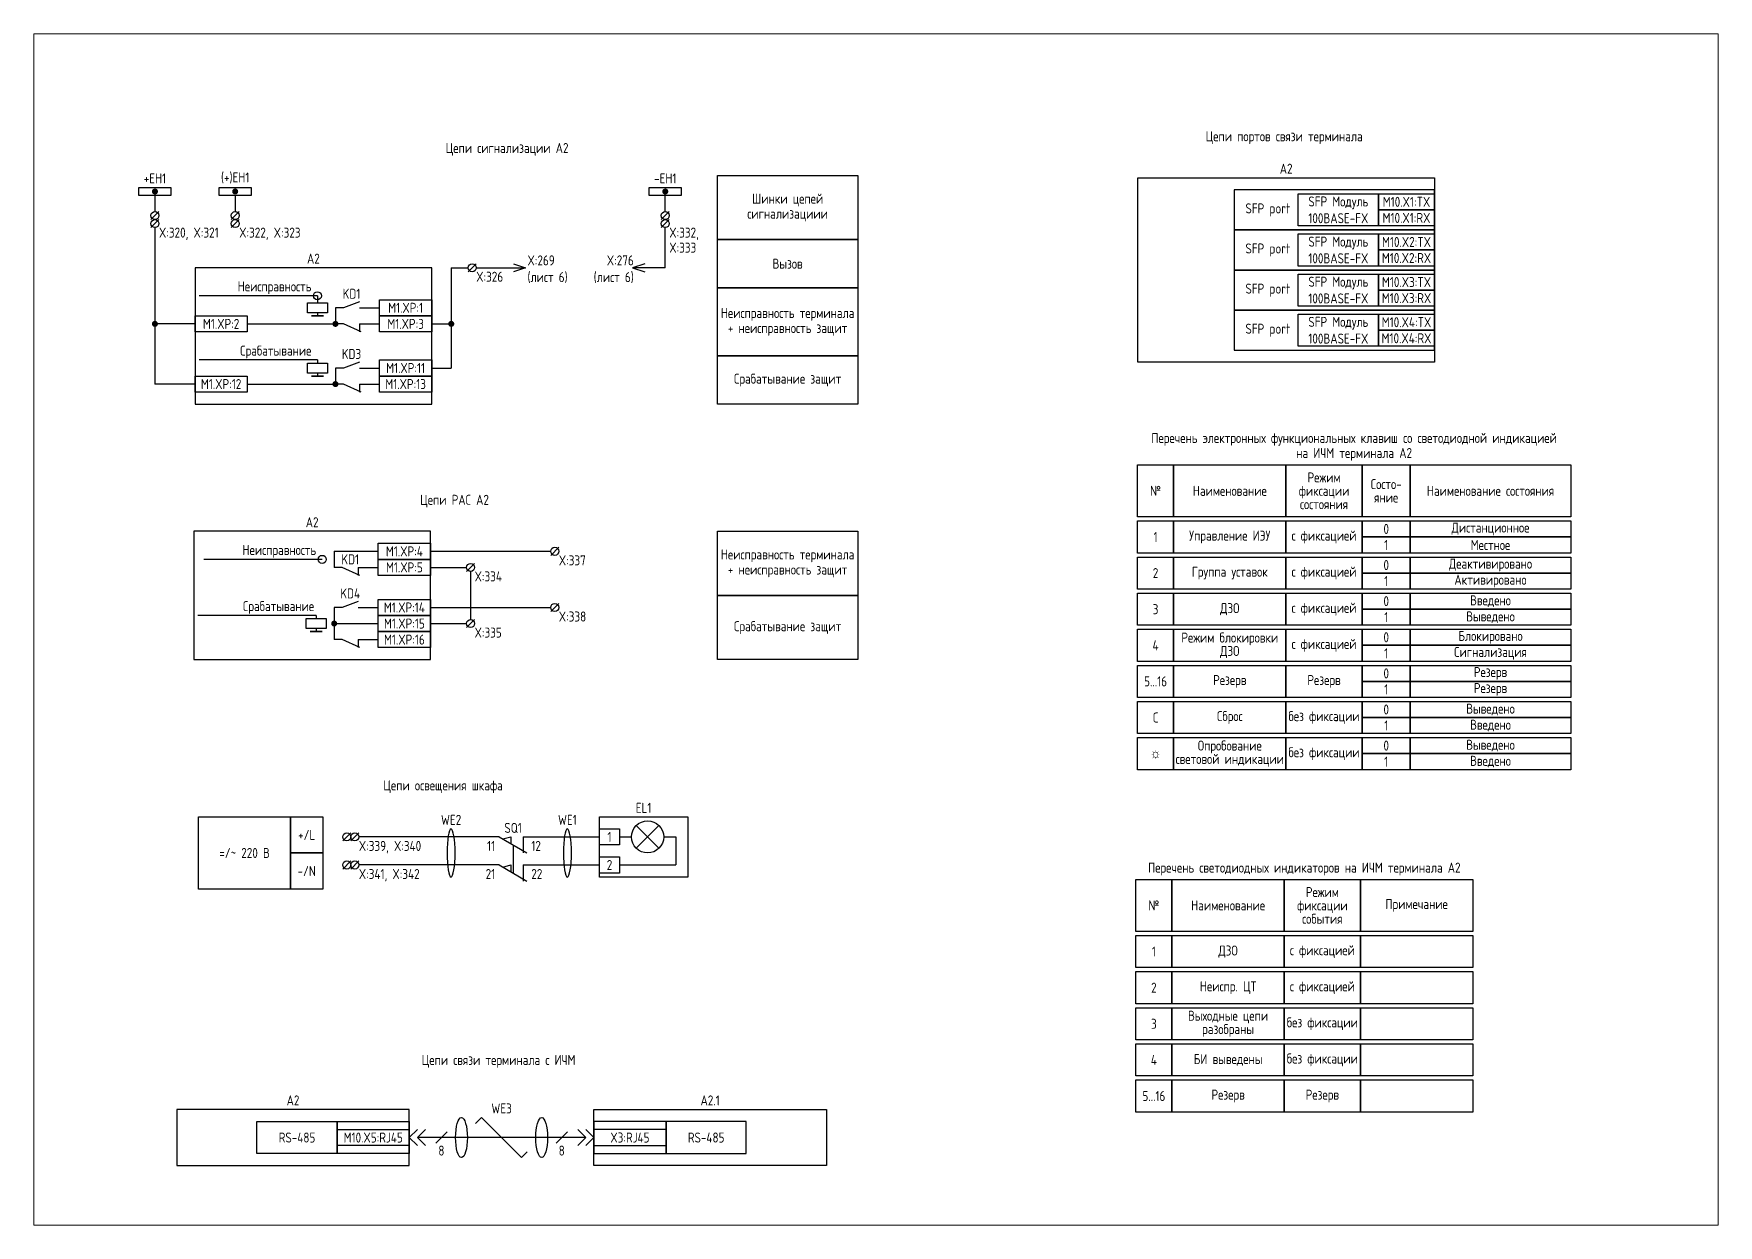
# Paper-space layout 'Лист9' of a CAD drawing. Header units: millimetres, sheet in inches. Extents: x 219.3 to 242.9, y 96.7 to 113.3.
# The model-space entities are those that its viewports show. They can reach past a viewport. Long polylines and large blocks are cut down to what shows.
import ezdxf

# ---------------------------------------------------------------- set-up
doc = ezdxf.new("R2010")
doc.units = ezdxf.units.MM
doc.styles.add('Gost type A_2.5', font='GOST_A.TTF', dxfattribs={"height": 2.5})
doc.styles.add('Gost_type_A', font='GOST_A.TTF')

# ---------------------------------------------------------------- blocks, each defined once
blk = doc.blocks.new('POINT')
at = {"const_width": 0.75}
blk.add_lwpolyline([(-0.375, 0, 1), (0.375, 0, 1)], format="xyb", close=True, dxfattribs=at)
blk = doc.blocks.new('Шинка')
blk.add_lwpolyline([(-4, 1), (4, 1), (4, -1), (-4, -1)], close=True)
blk.add_blockref('POINT', (0, 0))

msp = doc.modelspace()

# ---------------------------------------------------------------- linework, layer by layer
for p, q in [((3390.23, 257.67), (3390.23, 252.67)), ((3410.23, 256.67), (3410.23, 252.67)), ((3517.46, 252.67), (3517.46, 257.67)), ((3391.23, 252.67), (3389.23, 250.67)), ((3411.23, 252.67), (3409.23, 250.67)), ((3518.46, 252.67), (3516.46, 250.67)), ((3391.23, 250.67), (3389.23, 248.67)), ((3390.23, 248.67), (3390.23, 209.67)), ((3411.23, 250.67), (3409.23, 248.67)), ((3518.46, 250.67), (3516.46, 248.67)), ((3517.46, 250.67), (3517.46, 250.68)), ((3517.46, 250.67), (3517.46, 250.68)), ((3517.46, 238.67), (3517.46, 248.67)), ((3470.32, 239.67), (3468.32, 237.67)), ((3464.11, 238.67), (3468.32, 238.67)), ((3464.11, 238.67), (3464.11, 213.67)), ((3470.32, 238.67), (3482.65, 238.67)), ((3517.46, 238.67), (3509.33, 238.67)), ((3430.73, 231.67), (3401.23, 231.67)), ((3430.73, 231.67), (3430.73, 229.92)), ((3430.73, 227.42), (3430.73, 226.67)), ((3400.23, 224.67), (3390.23, 224.67)), ((3441.23, 224.67), (3441.23, 222.67)), ((3459.23, 224.67), (3464.11, 224.67)), ((3430.73, 215.67), (3401.23, 215.67)), ((3430.73, 215.67), (3430.73, 214.92)), ((3430.73, 212.42), (3430.73, 211.67)), ((3459.23, 213.67), (3464.11, 213.67)), ((3400.23, 209.67), (3390.23, 209.67)), ((3441.23, 209.67), (3441.23, 207.67)), ((3490.92, 168.98), (3488.92, 166.98)), ((3431.92, 165.98), (3402.42, 165.98)), ((3434.92, 167.98), (3434.92, 163.98)), ((3440.92, 163.98), (3440.92, 161.98)), ((3458.92, 167.98), (3488.92, 167.98)), ((3458.92, 163.98), (3467.92, 163.98)), ((3469.92, 164.98), (3467.92, 162.98)), ((3468.92, 162.98), (3468.92, 150.98)), ((3430.42, 151.98), (3400.92, 151.98)), ((3430.42, 151.98), (3430.42, 151.23)), ((3458.92, 153.98), (3488.92, 153.98)), ((3490.92, 154.98), (3488.92, 152.98)), ((3430.42, 148.73), (3430.42, 147.98)), ((3458.92, 149.98), (3467.92, 149.98)), ((3469.92, 150.98), (3467.92, 148.98)), ((3440.92, 145.98), (3440.92, 143.98)), ((3439.06, 97.8), (3437.06, 95.8)), ((3441.06, 97.8), (3439.06, 95.8)), ((3476.06, 96.8), (3441.07, 96.8)), ((3476.06, 96.8), (3482.98, 92.8)), ((3476.92, 96.3), (3478.92, 96.8)), ((3478.92, 96.8), (3478.92, 95.15)), ((3482.06, 96.8), (3482.06, 92.8)), ((3482.06, 96.8), (3501.06, 96.8)), ((3506.06, 96.8), (3509.06, 96.8)), ((3510.23, 99.63), (3515.89, 93.97)), ((3515.89, 99.63), (3510.23, 93.97)), ((3517.06, 96.8), (3520.06, 96.8)), ((3520.06, 96.8), (3520.06, 89.8)), ((3439.06, 90.8), (3437.06, 88.8)), ((3441.06, 90.8), (3439.06, 88.8)), ((3476.06, 89.8), (3441.07, 89.8)), ((3476.06, 89.8), (3482.98, 85.8)), ((3476.92, 89.3), (3478.92, 89.8)), ((3478.92, 89.8), (3478.92, 88.15)), ((3482.06, 89.8), (3482.06, 85.8)), ((3482.06, 89.8), (3501.06, 89.8)), ((3506.06, 89.8), (3520.06, 89.8)), ((3470.18, 25.41), (3471.65, 26.87)), ((3471.65, 26.87), (3481.65, 16.87)), ((3453.65, 21.87), (3455.65, 23.87)), ((3453.65, 21.87), (3455.65, 23.87)), ((3453.65, 21.87), (3455.65, 19.87)), ((3453.65, 21.87), (3455.65, 19.87)), ((3455.65, 21.87), (3457.65, 23.87)), ((3455.65, 21.87), (3457.65, 23.87)), ((3497.65, 21.87), (3455.65, 21.87)), ((3455.65, 21.87), (3457.65, 19.87)), ((3455.65, 21.87), (3457.65, 19.87)), ((3463.06, 23.29), (3460.24, 20.46)), ((3493.06, 23.29), (3490.24, 20.46)), ((3497.65, 21.87), (3495.65, 23.87)), ((3497.65, 21.87), (3495.65, 23.87)), ((3497.65, 21.87), (3495.65, 19.87)), ((3497.65, 21.87), (3495.65, 19.87)), ((3499.65, 21.87), (3497.65, 23.87)), ((3499.65, 21.87), (3497.65, 23.87)), ((3499.65, 21.87), (3497.65, 19.87)), ((3499.65, 21.87), (3497.65, 19.87)), ((3481.65, 16.87), (3483.06, 18.29))]:
    msp.add_line(p, q)
at = {"ltscale": 1.08}
for p, q in [((3437.23, 228.67), (3435.23, 228.67)), ((3435.23, 228.67), (3435.23, 224.67)), ((3441.23, 228.67), (3446.23, 228.67)), ((3413.23, 224.67), (3435.23, 224.67)), ((3437.23, 224.67), (3435.23, 224.67)), ((3441.23, 224.67), (3446.23, 224.67)), ((3437.23, 213.67), (3435.23, 213.67)), ((3435.23, 213.67), (3435.23, 209.67)), ((3441.23, 213.67), (3446.23, 213.67)), ((3413.23, 209.67), (3435.23, 209.67)), ((3437.23, 209.67), (3435.23, 209.67)), ((3441.23, 209.67), (3446.23, 209.67)), ((3434.92, 167.98), (3445.92, 167.98)), ((3436.92, 163.98), (3434.92, 163.98)), ((3440.92, 163.98), (3445.92, 163.98)), ((3436.92, 153.98), (3434.92, 153.98)), ((3434.92, 153.98), (3434.92, 145.98)), ((3440.92, 153.98), (3445.92, 153.98)), ((3434.92, 149.98), (3445.92, 149.98)), ((3436.92, 145.98), (3434.92, 145.98)), ((3440.92, 145.98), (3445.92, 145.98))]:
    msp.add_line(p, q, dxfattribs=at)
at = {"ltscale": 4.32}
for p, q in [((3441.23, 230.17), (3437.23, 228.67)), ((3441.62, 222.67), (3437.23, 224.67)), ((3441.23, 215.17), (3437.23, 213.67)), ((3441.62, 207.67), (3437.23, 209.67)), ((3441.31, 161.98), (3436.92, 163.98)), ((3440.92, 155.48), (3436.92, 153.98)), ((3441.31, 143.98), (3436.92, 145.98))]:
    msp.add_line(p, q, dxfattribs=at)
at = {"ltscale": 0.5}
msp.add_line((3479.52, 94.8), (3479.52, 87.8), dxfattribs=at)
for points in [[(3565.46, 245.67), (3530.46, 245.67), (3530.46, 261.67), (3565.46, 261.67)], [(3635.26, 261.09), (3709.26, 261.09), (3709.26, 215.09), (3635.26, 215.09)], [(3659.26, 248.09), (3709.26, 248.09), (3709.26, 258.09), (3659.26, 258.09)], [(3675.26, 257.09), (3695.26, 257.09), (3695.26, 249.09), (3675.26, 249.09)], [(3695.26, 257.09), (3709.26, 257.09), (3709.26, 253.09), (3695.26, 253.09)], [(3695.26, 253.09), (3709.26, 253.09), (3709.26, 249.09), (3695.26, 249.09)], [(3659.26, 238.09), (3709.26, 238.09), (3709.26, 248.09), (3659.26, 248.09)], [(3565.46, 233.67), (3530.46, 233.67), (3530.46, 245.67), (3565.46, 245.67)], [(3675.26, 247.09), (3695.26, 247.09), (3695.26, 239.09), (3675.26, 239.09)], [(3695.26, 247.09), (3709.26, 247.09), (3709.26, 243.09), (3695.26, 243.09)], [(3695.26, 243.09), (3709.26, 243.09), (3709.26, 239.09), (3695.26, 239.09)], [(3400.23, 204.67), (3459.23, 204.67), (3459.23, 238.67), (3400.23, 238.67)], [(3659.26, 228.09), (3709.26, 228.09), (3709.26, 238.09), (3659.26, 238.09)], [(3675.26, 237.09), (3695.26, 237.09), (3695.26, 229.09), (3675.26, 229.09)], [(3695.26, 237.09), (3709.26, 237.09), (3709.26, 233.09), (3695.26, 233.09)], [(3565.46, 216.67), (3530.46, 216.67), (3530.46, 233.67), (3565.46, 233.67)], [(3695.26, 233.09), (3709.26, 233.09), (3709.26, 229.09), (3695.26, 229.09)], [(3433.23, 229.92), (3433.23, 227.42), (3428.23, 227.42), (3428.23, 229.92)], [(3446.23, 230.67), (3459.23, 230.67), (3459.23, 226.67), (3446.23, 226.67)], [(3659.26, 218.09), (3709.26, 218.09), (3709.26, 228.09), (3659.26, 228.09)], [(3675.26, 227.09), (3695.26, 227.09), (3695.26, 219.09), (3675.26, 219.09)], [(3695.26, 227.09), (3709.26, 227.09), (3709.26, 223.09), (3695.26, 223.09)], [(3400.23, 226.67), (3413.23, 226.67), (3413.23, 222.67), (3400.23, 222.67)], [(3432.23, 226.67), (3429.23, 226.67)], [(3446.23, 226.67), (3459.23, 226.67), (3459.23, 222.67), (3446.23, 222.67)], [(3695.26, 223.09), (3709.26, 223.09), (3709.26, 219.09), (3695.26, 219.09)], [(3433.23, 214.92), (3433.23, 212.42), (3428.23, 212.42), (3428.23, 214.92)], [(3446.23, 215.67), (3459.23, 215.67), (3459.23, 211.67), (3446.23, 211.67)], [(3565.46, 204.67), (3530.46, 204.67), (3530.46, 216.67), (3565.46, 216.67)], [(3400.23, 211.67), (3413.23, 211.67), (3413.23, 207.67), (3400.23, 207.67)], [(3432.23, 211.67), (3429.23, 211.67)], [(3446.23, 211.67), (3459.23, 211.67), (3459.23, 207.67), (3446.23, 207.67)], [(3635.2, 189.56), (3644.2, 189.56), (3644.2, 176.56), (3635.2, 176.56)], [(3644.2, 189.56), (3672.2, 189.56), (3672.2, 176.56), (3644.2, 176.56)], [(3672.2, 189.56), (3691.2, 189.56), (3691.2, 176.56), (3672.2, 176.56)], [(3691.2, 189.56), (3703.2, 189.56), (3703.2, 176.56), (3691.2, 176.56)], [(3703.2, 189.56), (3743.2, 189.56), (3743.2, 176.56), (3703.2, 176.56)], [(3399.92, 140.98), (3458.92, 140.98), (3458.92, 172.98), (3399.92, 172.98)], [(3565.46, 156.98), (3530.46, 156.98), (3530.46, 172.98), (3565.46, 172.98)], [(3635.2, 175.56), (3644.2, 175.56), (3644.2, 167.56), (3635.2, 167.56)], [(3644.2, 175.56), (3672.2, 175.56), (3672.2, 167.56), (3644.2, 167.56)], [(3672.2, 175.56), (3691.2, 175.56), (3691.2, 167.56), (3672.2, 167.56)], [(3691.2, 175.56), (3703.2, 175.56), (3703.2, 171.56), (3691.2, 171.56)], [(3703.2, 175.56), (3743.2, 175.56), (3743.2, 171.56), (3703.2, 171.56)], [(3445.92, 169.98), (3458.92, 169.98), (3458.92, 165.98), (3445.92, 165.98)], [(3691.2, 171.56), (3703.2, 171.56), (3703.2, 167.56), (3691.2, 167.56)], [(3703.2, 171.56), (3743.2, 171.56), (3743.2, 167.56), (3703.2, 167.56)], [(3445.92, 165.98), (3458.92, 165.98), (3458.92, 161.98), (3445.92, 161.98)], [(3635.2, 166.56), (3644.2, 166.56), (3644.2, 158.56), (3635.2, 158.56)], [(3644.2, 166.56), (3672.2, 166.56), (3672.2, 158.56), (3644.2, 158.56)], [(3672.2, 166.56), (3691.2, 166.56), (3691.2, 158.56), (3672.2, 158.56)], [(3691.2, 166.56), (3703.2, 166.56), (3703.2, 162.56), (3691.2, 162.56)], [(3703.2, 166.56), (3743.2, 166.56), (3743.2, 162.56), (3703.2, 162.56)], [(3691.2, 162.56), (3703.2, 162.56), (3703.2, 158.56), (3691.2, 158.56)], [(3703.2, 162.56), (3743.2, 162.56), (3743.2, 158.56), (3703.2, 158.56)], [(3445.92, 155.98), (3458.92, 155.98), (3458.92, 151.98), (3445.92, 151.98)], [(3565.46, 140.98), (3530.46, 140.98), (3530.46, 156.98), (3565.46, 156.98)], [(3635.2, 157.56), (3644.2, 157.56), (3644.2, 149.56), (3635.2, 149.56)], [(3635.2, 157.56), (3644.2, 157.56), (3644.2, 149.56), (3635.2, 149.56)], [(3644.2, 157.56), (3672.2, 157.56), (3672.2, 149.56), (3644.2, 149.56)], [(3672.2, 157.56), (3691.2, 157.56), (3691.2, 149.56), (3672.2, 149.56)], [(3691.2, 157.56), (3703.2, 157.56), (3703.2, 153.56), (3691.2, 153.56)], [(3703.2, 157.56), (3743.2, 157.56), (3743.2, 153.56), (3703.2, 153.56)], [(3432.92, 151.23), (3432.92, 148.73), (3427.92, 148.73), (3427.92, 151.23)], [(3445.92, 151.98), (3458.92, 151.98), (3458.92, 147.98), (3445.92, 147.98)], [(3691.2, 153.56), (3703.2, 153.56), (3703.2, 149.56), (3691.2, 149.56)], [(3703.2, 153.56), (3743.2, 153.56), (3743.2, 149.56), (3703.2, 149.56)], [(3431.92, 147.98), (3428.92, 147.98)], [(3445.92, 147.98), (3458.92, 147.98), (3458.92, 143.98), (3445.92, 143.98)], [(3635.2, 148.56), (3644.2, 148.56), (3644.2, 140.56), (3635.2, 140.56)], [(3644.2, 148.56), (3672.2, 148.56), (3672.2, 140.56), (3644.2, 140.56)], [(3672.2, 148.56), (3691.2, 148.56), (3691.2, 140.56), (3672.2, 140.56)], [(3691.2, 148.56), (3703.2, 148.56), (3703.2, 144.56), (3691.2, 144.56)], [(3703.2, 148.56), (3743.2, 148.56), (3743.2, 144.56), (3703.2, 144.56)], [(3691.2, 144.56), (3703.2, 144.56), (3703.2, 140.56), (3691.2, 140.56)], [(3703.2, 144.56), (3743.2, 144.56), (3743.2, 140.56), (3703.2, 140.56)], [(3635.2, 139.56), (3644.2, 139.56), (3644.2, 131.56), (3635.2, 131.56)], [(3644.2, 139.56), (3672.2, 139.56), (3672.2, 131.56), (3644.2, 131.56)], [(3672.2, 139.56), (3691.2, 139.56), (3691.2, 131.56), (3672.2, 131.56)], [(3691.2, 139.56), (3703.2, 139.56), (3703.2, 135.56), (3691.2, 135.56)], [(3703.2, 139.56), (3743.2, 139.56), (3743.2, 135.56), (3703.2, 135.56)], [(3691.2, 135.56), (3703.2, 135.56), (3703.2, 131.56), (3691.2, 131.56)], [(3703.2, 135.56), (3743.2, 135.56), (3743.2, 131.56), (3703.2, 131.56)], [(3635.2, 130.56), (3644.2, 130.56), (3644.2, 122.56), (3635.2, 122.56)], [(3644.2, 130.56), (3672.2, 130.56), (3672.2, 122.56), (3644.2, 122.56)], [(3672.2, 130.56), (3691.2, 130.56), (3691.2, 122.56), (3672.2, 122.56)], [(3691.2, 130.56), (3703.2, 130.56), (3703.2, 126.56), (3691.2, 126.56)], [(3703.2, 130.56), (3743.2, 130.56), (3743.2, 126.56), (3703.2, 126.56)], [(3691.2, 126.56), (3703.2, 126.56), (3703.2, 122.56), (3691.2, 122.56)], [(3703.2, 126.56), (3743.2, 126.56), (3743.2, 122.56), (3703.2, 122.56)], [(3635.2, 121.56), (3644.2, 121.56), (3644.2, 113.56), (3635.2, 113.56)], [(3644.2, 121.56), (3672.2, 121.56), (3672.2, 113.56), (3644.2, 113.56)], [(3672.2, 121.56), (3691.2, 121.56), (3691.2, 113.56), (3672.2, 113.56)], [(3691.2, 121.56), (3703.2, 121.56), (3703.2, 117.56), (3691.2, 117.56)], [(3703.2, 121.56), (3743.2, 121.56), (3743.2, 117.56), (3703.2, 117.56)], [(3691.2, 117.56), (3703.2, 117.56), (3703.2, 113.56), (3691.2, 113.56)], [(3703.2, 117.56), (3743.2, 117.56), (3743.2, 113.56), (3703.2, 113.56)], [(3424.06, 83.8), (3401.06, 83.8), (3401.06, 101.8), (3424.06, 101.8)], [(3432.06, 92.8), (3424.06, 92.8), (3424.06, 101.8), (3432.06, 101.8)], [(3501.06, 101.8), (3523.06, 101.8), (3523.06, 86.8), (3501.06, 86.8)], [(3501.06, 98.8), (3506.06, 98.8), (3506.06, 94.8), (3501.06, 94.8)], [(3432.06, 83.8), (3424.06, 83.8), (3424.06, 92.8), (3432.06, 92.8)], [(3501.06, 91.8), (3506.06, 91.8), (3506.06, 87.8), (3501.06, 87.8)], [(3634.78, 86.22), (3643.78, 86.22), (3643.78, 73.22), (3634.78, 73.22)], [(3643.78, 86.22), (3671.78, 86.22), (3671.78, 73.22), (3643.78, 73.22)], [(3671.78, 86.22), (3690.78, 86.22), (3690.78, 73.22), (3671.78, 73.22)], [(3690.78, 86.22), (3718.78, 86.22), (3718.78, 73.22), (3690.78, 73.22)], [(3634.78, 72.22), (3643.78, 72.22), (3643.78, 64.22), (3634.78, 64.22)], [(3643.78, 72.22), (3671.78, 72.22), (3671.78, 64.22), (3643.78, 64.22)], [(3671.78, 72.22), (3690.78, 72.22), (3690.78, 64.22), (3671.78, 64.22)], [(3690.78, 72.22), (3718.78, 72.22), (3718.78, 64.22), (3690.78, 64.22)], [(3634.78, 63.22), (3643.78, 63.22), (3643.78, 55.22), (3634.78, 55.22)], [(3643.78, 63.22), (3671.78, 63.22), (3671.78, 55.22), (3643.78, 55.22)], [(3671.78, 63.22), (3690.78, 63.22), (3690.78, 55.22), (3671.78, 55.22)], [(3690.78, 63.22), (3718.78, 63.22), (3718.78, 55.22), (3690.78, 55.22)], [(3634.78, 54.22), (3643.78, 54.22), (3643.78, 46.22), (3634.78, 46.22)], [(3643.78, 54.22), (3671.78, 54.22), (3671.78, 46.22), (3643.78, 46.22)], [(3671.78, 54.22), (3690.78, 54.22), (3690.78, 46.22), (3671.78, 46.22)], [(3690.78, 54.22), (3718.78, 54.22), (3718.78, 46.22), (3690.78, 46.22)], [(3634.78, 45.22), (3643.78, 45.22), (3643.78, 37.22), (3634.78, 37.22)], [(3643.78, 45.22), (3671.78, 45.22), (3671.78, 37.22), (3643.78, 37.22)], [(3671.78, 45.22), (3690.78, 45.22), (3690.78, 37.22), (3671.78, 37.22)], [(3690.78, 45.22), (3718.78, 45.22), (3718.78, 37.22), (3690.78, 37.22)], [(3634.78, 36.22), (3643.78, 36.22), (3643.78, 28.22), (3634.78, 28.22)], [(3643.78, 36.22), (3671.78, 36.22), (3671.78, 28.22), (3643.78, 28.22)], [(3671.78, 36.22), (3690.78, 36.22), (3690.78, 28.22), (3671.78, 28.22)], [(3690.78, 36.22), (3718.78, 36.22), (3718.78, 28.22), (3690.78, 28.22)], [(3395.65, 14.87), (3453.65, 14.87), (3453.65, 28.87), (3395.65, 28.87)], [(3415.65, 25.87), (3435.65, 25.87), (3435.65, 17.87), (3415.65, 17.87)], [(3435.65, 25.87), (3453.65, 25.87), (3453.65, 17.87), (3435.65, 17.87)], [(3557.65, 14.87), (3499.65, 14.87), (3499.65, 28.87), (3557.65, 28.87)], [(3517.65, 25.87), (3499.65, 25.87), (3499.65, 17.87), (3517.65, 17.87)], [(3537.65, 25.87), (3517.65, 25.87), (3517.65, 17.87), (3537.65, 17.87)], [(3435.65, 23.87), (3453.65, 23.87), (3453.65, 19.87), (3435.65, 19.87)], [(3517.65, 23.87), (3499.65, 23.87), (3499.65, 19.87), (3517.65, 19.87)]]:
    msp.add_lwpolyline(points, close=True)
for points in [[(3479.65, 239.67), (3482.65, 238.67), (3479.65, 237.67)], [(3512.33, 239.67), (3509.33, 238.67), (3512.33, 237.67)]]:
    msp.add_lwpolyline(points)
for centre, radius in [((3390.23, 251.67), 1), ((3410.23, 251.67), 1), ((3517.46, 251.67), 1), ((3390.23, 249.67), 1), ((3410.23, 249.67), 1), ((3517.46, 249.67), 1), ((3469.32, 238.67), 1), ((3430.73, 231.67), 1), ((3489.92, 167.98), 1), ((3431.92, 165.98), 1), ((3468.92, 163.98), 1), ((3489.92, 153.98), 1), ((3468.92, 149.98), 1), ((3513.06, 96.8), 4), ((3438.06, 96.8), 1), ((3440.06, 96.8), 1), ((3438.06, 89.8), 1), ((3440.06, 89.8), 1)]:
    msp.add_circle(centre, radius)
at = {"extrusion": (0, 0, -1)}
for centre in [(3464.06, 92.8), (3493.06, 92.8)]:
    msp.add_ellipse(centre, major_axis=(0, -6), ratio=0.166667, dxfattribs=at)
for centre in [(3466.65, 21.87), (3486.65, 21.87)]:
    msp.add_ellipse(centre, major_axis=(0, -5), ratio=0.293778)

# ---------------------------------------------------------------- block references
for name, p in [('Шинка', (3390.23, 257.67)), ('Шинка', (3410.23, 257.67)), ('Шинка', (3517.46, 257.67)), ('POINT', (3390.23, 224.67)), ('POINT', (3435.23, 224.67)), ('POINT', (3464.11, 224.67)), ('POINT', (3435.23, 209.67)), ('POINT', (3434.92, 149.98))]:
    msp.add_blockref(name, p)

# ---------------------------------------------------------------- texts
at = {"char_height": 2.5}
for s, insert, width, attachment_point, line_spacing_factor, style in [('Цепи сигнализации А2', (3478.02, 268.17), 197.5, 5, 0.9, 'Gost_type_A'), ('Цепи портов связи терминала', (3671.76, 271.09), 197, 5, 0.9, 'Gost_type_A'), ('A2', (3672.26, 262.09), 74.0002, 8, 0.9, 'Gost_type_A'), ('Шинки цепей сигнализациии', (3547.96, 253.67), 35, 5, 0.9, 'Gost_type_A'), ('X:320, X:321', (3391.23, 248.67), 16, 1, 0.9, 'Gost_type_A'), ('X:322, X:323', (3411.23, 248.67), 16, 1, 0.9, 'Gost_type_A'), ('X:332,\\PX:333', (3518.46, 248.67), 16, 1, 0.9, 'Gost_type_A'), ('A2', (3429.73, 239.67), 59, 8, 0.9, 'Gost_type_A'), ('Вызов', (3547.96, 239.67), 35, 5, 0.9, 'Gost_type_A'), ('Неисправность', (3429.23, 233.67), 37, 6, 0.8, 'Gost_type_A'), ('Неисправность терминала + неисправность защит', (3547.96, 225.17), 35, 5, 0.9, 'Gost_type_A'), ('Срабатывание защит', (3547.96, 210.67), 35, 5, 0.9, 'Gost_type_A'), ('Перечень электронных функциональных клавиш со светодиодной индикацией\\Pна ИЧМ терминала А2', (3689.2, 190.56), 108, 8, 0.9, 'Gost_type_A'), ('Режим\\Pфиксации состояния', (3681.7, 183.06), 19, 5, 0.8, 'Gost_type_A'), ('Состо- яние', (3697.2, 183.06), 12, 5, 0.8, 'Gost_type_A'), ('Цепи РАС А2', (3464.92, 180.48), 191.9988, 5, 0.9, 'Gost_type_A'), ('№ ', (3639.7, 183.06), 9, 5, 0.8, 'Gost_type_A'), ('Наименование ', (3658.2, 183.06), 28, 5, 0.8, 'Gost_type_A'), ('Наименование состояния ', (3723.2, 183.06), 40, 5, 0.8, 'Gost_type_A'), ('A2', (3429.42, 173.98), 59, 8, 0.9, 'Gost_type_A'), ('1', (3639.7, 171.56), 9, 5, 0.8, 'Gost_type_A'), ('Управление ИЭУ', (3658.2, 171.56), 28, 5, 0.8, 'Gost_type_A'), ('с фиксацией', (3681.7, 171.56), 19, 5, 0.8, 'Gost_type_A'), ('0', (3697.2, 173.56), 12, 5, 0.8, 'Gost_type_A'), ('Дистанционное', (3723.2, 173.56), 40, 5, 0.8, 'Gost_type_A'), ('Неисправность', (3430.42, 167.98), 37, 6, 0.8, 'Gost_type_A'), ('Неисправность терминала + неисправность защит', (3547.96, 164.98), 35, 5, 0.9, 'Gost_type_A'), ('1', (3697.2, 169.56), 12, 5, 0.8, 'Gost_type_A'), ('Местное', (3723.2, 169.56), 40, 5, 0.8, 'Gost_type_A'), ('X:337', (3490.92, 166.98), 8, 1, 0.9, 'Gost_type_A'), ('2', (3639.7, 162.56), 9, 5, 0.8, 'Gost_type_A'), ('Группа уставок', (3658.2, 162.56), 28, 5, 0.8, 'Gost_type_A'), ('с фиксацией', (3681.7, 162.56), 19, 5, 0.8, 'Gost_type_A'), ('0', (3697.2, 164.56), 12, 5, 0.8, 'Gost_type_A'), ('Деактивировано', (3723.2, 164.56), 40, 5, 0.8, 'Gost_type_A'), ('X:334', (3469.92, 162.98), 8, 1, 0.9, 'Gost_type_A'), ('1', (3697.2, 160.56), 12, 5, 0.8, 'Gost_type_A'), ('Активировано', (3723.2, 160.56), 40, 5, 0.8, 'Gost_type_A'), ('0', (3697.2, 155.56), 12, 5, 0.8, 'Gost_type_A'), ('Введено', (3723.2, 155.56), 40, 5, 0.8, 'Gost_type_A'), ('X:338', (3490.92, 152.98), 8, 1, 0.9, 'Gost_type_A'), ('3', (3639.7, 153.56), 9, 5, 0.8, 'Gost_type_A'), ('ДЗО', (3658.2, 153.56), 28, 5, 0.8, 'Gost type A_2.5'), ('с фиксацией', (3681.7, 153.56), 19, 5, 0.8, 'Gost_type_A'), ('1', (3697.2, 151.56), 12, 5, 0.8, 'Gost_type_A'), ('Выведено', (3723.2, 151.56), 40, 5, 0.8, 'Gost_type_A'), ('X:335', (3469.92, 148.98), 8, 1, 0.9, 'Gost_type_A'), ('Срабатывание защит', (3547.96, 148.98), 35, 5, 0.9, 'Gost_type_A'), ('Режим блокировки ДЗО', (3658.2, 144.56), 28, 5, 0.8, 'Gost type A_2.5'), ('0', (3697.2, 146.56), 12, 5, 0.8, 'Gost_type_A'), ('Блокировано', (3723.2, 146.56), 40, 5, 0.8, 'Gost_type_A'), ('4', (3639.7, 144.56), 9, 5, 0.8, 'Gost_type_A'), ('с фиксацией', (3681.7, 144.56), 19, 5, 0.8, 'Gost_type_A'), ('1', (3697.2, 142.56), 12, 5, 0.8, 'Gost_type_A'), ('Сигнализация', (3723.2, 142.56), 40, 5, 0.8, 'Gost_type_A'), ('0', (3697.2, 137.56), 12, 5, 0.8, 'Gost_type_A'), ('Резерв', (3723.2, 137.56), 40, 5, 0.8, 'Gost_type_A'), ('5...16', (3639.7, 135.56), 9, 5, 0.8, 'Gost_type_A'), ('Резерв', (3658.2, 135.56), 28, 5, 0.8, 'Gost_type_A'), ('Резерв', (3681.7, 135.56), 19, 5, 0.8, 'Gost_type_A'), ('1', (3697.2, 133.56), 12, 5, 0.8, 'Gost_type_A'), ('Резерв', (3723.2, 133.56), 40, 5, 0.8, 'Gost_type_A'), ('C', (3639.7, 126.56), 9, 5, 0.8, 'Gost_type_A'), ('Сброс', (3658.2, 126.56), 28, 5, 0.8, 'Gost_type_A'), ('без фиксации', (3681.7, 126.56), 19, 5, 0.8, 'Gost_type_A'), ('0', (3697.2, 128.56), 12, 5, 0.8, 'Gost_type_A'), ('Выведено', (3723.2, 128.56), 40, 5, 0.8, 'Gost_type_A'), ('Введено', (3723.2, 124.56), 40, 5, 0.8, 'Gost_type_A'), ('1', (3697.2, 124.56), 12, 5, 0.8, 'Gost_type_A'), ('☼', (3639.7, 117.56), 9, 5, 0.8, 'Gost_type_A'), ('Опробование световой индикации', (3658.2, 117.56), 28, 5, 0.8, 'Gost_type_A'), ('без фиксации', (3681.7, 117.56), 19, 5, 0.8, 'Gost_type_A'), ('0', (3697.2, 119.56), 12, 5, 0.8, 'Gost_type_A'), ('Выведено', (3723.2, 119.56), 40, 5, 0.8, 'Gost_type_A'), ('1', (3697.2, 115.56), 12, 5, 0.8, 'Gost_type_A'), ('Введено', (3723.2, 115.56), 40, 5, 0.8, 'Gost_type_A'), ('Цепи освещения шкафа', (3462.06, 109.3), 122, 5, 0.9, 'Gost_type_A'), ('EL1', (3512.05, 102.8), 21.9942, 8, 0.9, 'Gost_type_A'), ('+/L', (3428.06, 97.3), 8, 5, 0.9, 'Gost_type_A'), ('=/~ 220 В', (3412.56, 92.8), 23, 5, 0.9, 'Gost_type_A'), ('X:339, X:340', (3441.06, 95.8), 17.9949, 1, 0.9, 'Gost_type_A'), ('-/N', (3428.06, 88.3), 8, 5, 0.9, 'Gost_type_A'), ('X:341, X:342', (3441.06, 88.8), 17.9949, 1, 0.9, 'Gost_type_A'), ('Перечень светодиодных индикаторов на ИЧМ терминала А2', (3676.78, 87.22), 84, 8, 0.9, 'Gost_type_A'), ('Режим\\Pфиксации события', (3681.28, 79.72), 19, 5, 0.8, 'Gost_type_A'), ('№ ', (3639.28, 79.72), 9, 5, 0.8, 'Gost_type_A'), ('Наименование ', (3657.78, 79.72), 28, 5, 0.8, 'Gost_type_A'), ('Примечание', (3704.78, 79.72), 28, 5, 0.8, 'Gost_type_A'), ('1', (3639.28, 68.22), 9, 5, 0.8, 'Gost_type_A'), ('ДЗО', (3657.78, 68.22), 28, 5, 0.8, 'Gost_type_A'), ('с фиксацией', (3681.28, 68.22), 19, 5, 0.8, 'Gost_type_A'), ('2', (3639.28, 59.22), 9, 5, 0.8, 'Gost_type_A'), ('Неиспр. ЦТ', (3657.78, 59.22), 28, 5, 0.8, 'Gost_type_A'), ('с фиксацией', (3681.28, 59.22), 19, 5, 0.8, 'Gost_type_A'), ('3', (3639.28, 50.22), 9, 5, 0.8, 'Gost_type_A'), ('Выходные цепи разобраны ', (3657.78, 50.22), 28, 5, 0.8, 'Gost_type_A'), ('без фиксации', (3681.28, 50.22), 19, 5, 0.8, 'Gost_type_A'), ('Цепи связи терминала с ИЧМ', (3475.9, 40.87), 197.5, 5, 0.9, 'Gost_type_A'), ('4', (3639.28, 41.22), 9, 5, 0.8, 'Gost_type_A'), ('БИ выведены ', (3657.78, 41.22), 28, 5, 0.8, 'Gost_type_A'), ('без фиксации', (3681.28, 41.22), 19, 5, 0.8, 'Gost_type_A'), ('Резерв', (3657.78, 32.22), 28, 5, 0.8, 'Gost_type_A'), ('Резерв', (3681.28, 32.22), 19, 5, 0.8, 'Gost_type_A'), ('A2', (3424.65, 29.87), 58.0002, 8, 0.9, 'Gost_type_A'), ('A2.1', (3528.65, 29.87), 58.0002, 8, 0.9, 'Gost_type_A'), ('5...16', (3639.28, 32.22), 9, 5, 0.8, 'Gost_type_A')]:
    msp.add_mtext(s, dxfattribs=dict(at, insert=insert, width=width, attachment_point=attachment_point, line_spacing_factor=line_spacing_factor, style=style))
at = {"char_height": 2.5, "style": 'Gost_type_A'}
for s, insert, width, attachment_point in [('+EH1', (3390.23, 259.67), 10, 8), ('(+)EH1', (3410.23, 259.67), 10, 8), ('-EH1', (3517.46, 259.67), 10, 8), ('SFP Mодуль 100BASE-FX', (3685.26, 253.09), 19.9998, 5), ('M10.X1:TX', (3702.26, 255.09), 14, 5), ('SFP port', (3673.26, 253.08), 20, 6), ('M10.X1:RX', (3702.26, 251.09), 14, 5), ('SFP port', (3673.26, 243.08), 20, 6), ('SFP Mодуль 100BASE-FX', (3685.26, 243.09), 19.9998, 5), ('M10.X2:TX', (3702.26, 245.09), 14, 5), ('\\pxql;X:269\\P(лист 6)', (3492.61, 241.74), 19, 2), ('\\pxqr;X:276\\P(лист 6)', (3500.11, 241.74), 19, 2), ('M10.X2:RX', (3702.26, 241.09), 14, 5), ('SFP Mодуль 100BASE-FX', (3685.26, 233.09), 19.9998, 5), ('M10.X3:TX', (3702.26, 235.09), 14, 5), ('KD1', (3439.23, 232.17), 8, 5), ('SFP port', (3673.26, 233.08), 20, 6), ('M10.X3:RX', (3702.26, 231.09), 14, 5), ('M1.XP:1', (3452.73, 228.67), 13, 5), ('M1.XP:2', (3406.73, 224.67), 13, 5), ('M1.XP:3', (3452.73, 224.67), 13, 5), ('SFP port', (3673.26, 223.08), 20, 6), ('SFP Mодуль 100BASE-FX', (3685.26, 223.09), 19.9998, 5), ('M10.X4:TX', (3702.26, 225.09), 14, 5), ('KD3', (3439.23, 217.17), 8, 5), ('M10.X4:RX', (3702.26, 221.09), 14, 5), ('M1.XP:11', (3452.73, 213.67), 13, 5), ('M1.XP:12', (3406.73, 209.67), 13, 5), ('M1.XP:13', (3452.73, 209.67), 13, 5), ('M1.XP:4', (3452.42, 167.98), 13, 5), ('KD1', (3438.92, 165.98), 8, 5), ('M1.XP:5', (3452.42, 163.98), 13, 5), ('KD4', (3438.92, 157.48), 8, 5), ('M1.XP:14', (3452.42, 153.98), 13, 5), ('M1.XP:15', (3452.42, 149.98), 13, 5), ('M1.XP:16', (3452.42, 145.98), 13, 5), ('WE2', (3464.06, 99.8), 10, 8), ('WE1', (3493.06, 99.8), 10, 8), ('SQ1', (3479.52, 97.8), 10, 8), ('1', (3503.56, 96.8), 5, 5), ('11', (3475.06, 95.8), 6, 3), ('12', (3484.06, 95.8), 6, 1), ('21', (3475.06, 88.8), 6, 3), ('22', (3484.06, 88.8), 6, 1), ('2', (3503.56, 89.8), 5, 5), ('WE3', (3476.65, 27.87), 20, 8), ('RS-485', (3425.65, 21.87), 19.9998, 5), ('M10.X5:RJ45', (3444.65, 21.87), 18.0002, 5), ('X3:RJ45', (3508.65, 21.87), 18.0002, 5), ('RS-485', (3527.65, 21.87), 19.9998, 5), ('8', (3461.65, 19.87), 20, 2), ('8', (3491.65, 19.87), 20, 2)]:
    msp.add_mtext(s, dxfattribs=dict(at, insert=insert, width=width, attachment_point=attachment_point))
at = {"lineweight": 25, "insert": (3470.32, 237.67), "char_height": 2.5, "width": 16, "attachment_point": 1, "line_spacing_factor": 0.9, "style": 'Gost_type_A'}
msp.add_mtext('X:326', dxfattribs=at)
at = {"color": 6, "char_height": 2.5, "width": 37, "attachment_point": 6, "line_spacing_factor": 0.8, "style": 'Gost_type_A'}
for insert in [(3429.23, 217.67), (3429.92, 153.98)]:
    msp.add_mtext('Срабатывание', dxfattribs=dict(at, insert=insert))

psp = doc.layouts.new('Лист9')

# ---------------------------------------------------------------- viewports
at = {"layer": '0'}
psp.add_viewport(center=(231.068, 105.008), size=(23.589, 16.681), view_center_point=(3570, 148.5), view_height=297, dxfattribs=at)

doc.saveas('drawing.dxf')
